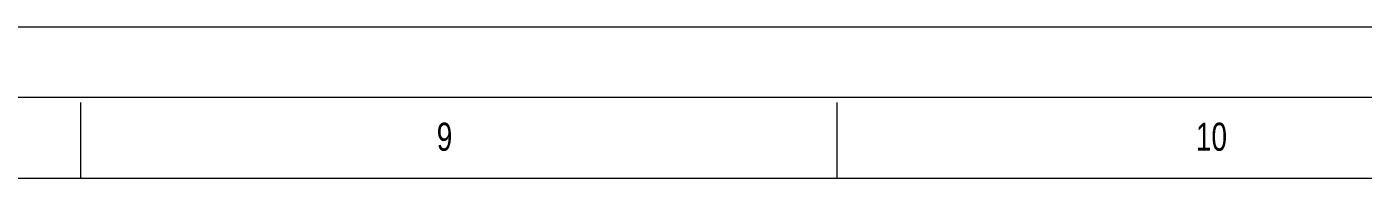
# Model space of a CAD drawing. Header units: millimetres. Extents: x 3220 to 226993, y 817 to 176024.
# Drawn here: x 185298 to 193990, y 116639 to 117622 of the extents above; entities that cross this region are included whole.
import ezdxf

# ---------------------------------------------------------------- set-up
doc = ezdxf.new("R2010")
doc.units = ezdxf.units.MM
doc.styles.add('SLDTEXTSTYLE0', font='TXT', dxfattribs={"width": 0.75})

# ---------------------------------------------------------------- blocks, each defined once
blk = doc.blocks.new('A1 E1-200')
at = {"color": 1, "linetype": 'Continuous', "lineweight": 18}
for p, q in [((-164800, 116400), (0, 116400)), ((-162844, 114440), (-1960, 114440)), ((-164800, 0), (0, 0))]:
    blk.add_line(p, q, dxfattribs=at)
at = {"linetype": 'Continuous', "lineweight": 18}
blk.add_line((-163879, 115487), (-937, 115487), dxfattribs=at)
at = {"color": 5, "linetype": 'Continuous', "lineweight": 15}
for p, q in [((-82402, 114439), (-82402, 115419)), ((-72604, 115419), (-72604, 114439))]:
    blk.add_line(p, q, dxfattribs=at)
at = {"color": 1, "linetype": 'Continuous', "lineweight": 15}
blk.add_line((-164800, 0), (0, 0), dxfattribs=at)
at = {"color": 5, "linetype": 'Continuous', "lineweight": 15, "attachment_point": 1, "style": 'SLDTEXTSTYLE0'}
for s, insert, char_height in [('9', (-77789, 115158), 363), ('10', (-67950, 115158), 362.9)]:
    blk.add_mtext(s, dxfattribs=dict(at, insert=insert, char_height=char_height))

msp = doc.modelspace()

# ---------------------------------------------------------------- block references
at = {"xscale": 0.5017310599597968, "yscale": 0.5017310599597968, "zscale": 0.5017310599597968}
for p in [(226993.4, 117622.2), (226993.4, 59220.8)]:
    msp.add_blockref('A1 E1-200', p, dxfattribs=at)

doc.saveas('drawing.dxf')
